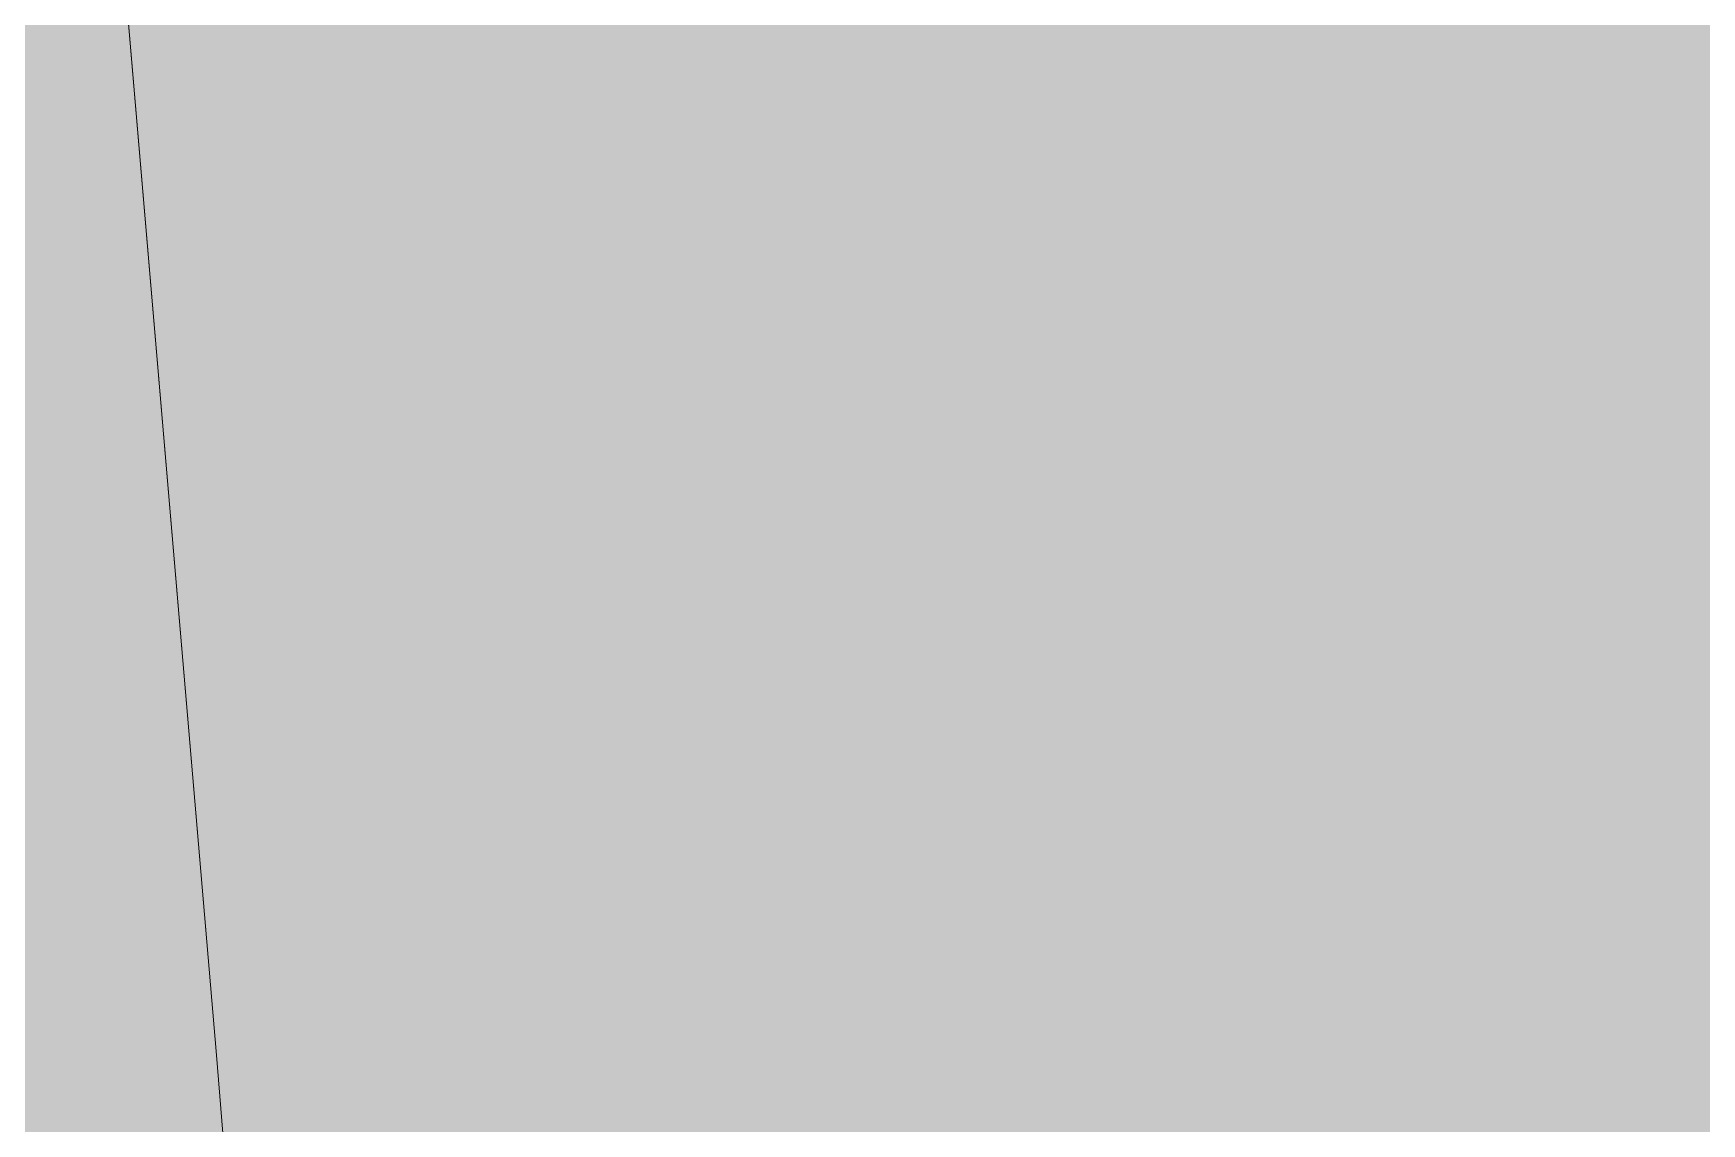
# Model space of a CAD drawing. Header units: metres. Extents: x -6 to 1255, y -2 to 532.
# Drawn here: x 1099.49 to 1104.93, y 7.12 to 10.68 of the extents above; entities that cross this region are included whole.
import ezdxf

# ---------------------------------------------------------------- set-up
doc = ezdxf.new("R2010")
doc.units = ezdxf.units.M
doc.header["$MEASUREMENT"] = 0
for name, color, linetype, lineweight, true_color in [('TPX_BUILDINGS', 7, 'CONTINUOUS', 0, 0x000000), ('TPX_BUILDINGS_HATCH', 7, 'CONTINUOUS', 0, 0xf0f0f0), ('TPX_CADASTRES', 7, 'CONTINUOUS', 0, 0x646464)]:
    doc.layers.add(name, color=color, linetype=linetype, lineweight=lineweight, true_color=true_color)

msp = doc.modelspace()

# ---------------------------------------------------------------- hatches: boundary and pattern name
at = {"layer": 'TPX_BUILDINGS_HATCH'}
for points in [[(1099.6757, 12.1508), (1083.1757, 13.1808), (1083.2597, 11.8653), (1083.3657, 10.2108), (1083.3982, 9.6878), (1083.5707, 6.8933), (1083.7867, 3.3998), (1083.9957, 0.0208), (1083.9957, 0), (1100.6908, 0), (1100.6757, 0.1808), (1100.3057, 4.6208), (1100.0857, 7.3408), (1099.6757, 12.1508)], [(1132.8657, 9.5603), (1099.6757, 12.1508), (1100.0857, 7.3408), (1100.3057, 4.6208), (1102.0597, 4.6848), (1102.4297, 2.2448), (1103.0297, 2.2748), (1103.302, 0), (1136.2718, 0), (1134.2057, 5.8403), (1132.8657, 9.5603)]]:
    msp.add_hatch(color=256, dxfattribs=at).paths.add_polyline_path(points)

# ---------------------------------------------------------------- linework, layer by layer
at = {"layer": 'TPX_BUILDINGS', "elevation": 0.0421}
for points in [[(1099.6757, 12.1508), (1083.1757, 13.1808), (1083.2597, 11.8653), (1083.3657, 10.2108), (1083.3982, 9.6878), (1083.5707, 6.8933), (1083.7867, 3.3998), (1083.9957, 0.0208), (1083.9957, 0), (1100.6908, 0), (1100.6757, 0.1808), (1100.3057, 4.6208), (1100.0857, 7.3408)], [(1132.8657, 9.5603), (1099.6757, 12.1508), (1100.0857, 7.3408), (1100.3057, 4.6208), (1102.0597, 4.6848), (1102.4297, 2.2448), (1103.0297, 2.2748), (1103.302, 0), (1136.2718, 0), (1134.2057, 5.8403)]]:
    msp.add_lwpolyline(points, close=True, dxfattribs=at)
at = {"layer": 'TPX_CADASTRES', "elevation": 0.0241}
for points in [[(1099.6757, 12.1511), (1083.1757, 13.1811), (1083.3657, 10.2111), (1083.9957, 0.0211), (1083.9957, 0), (1100.6908, 0), (1100.6757, 0.1811), (1100.3057, 4.6211), (1100.0857, 7.3411)], [(1132.8657, 9.5606), (1099.6757, 12.1511), (1100.0857, 7.3411), (1100.3057, 4.6211), (1100.6757, 0.1811), (1100.6908, 0), (1136.2719, 0), (1134.2057, 5.8406)]]:
    msp.add_lwpolyline(points, close=True, dxfattribs=at)

doc.saveas('drawing.dxf')
